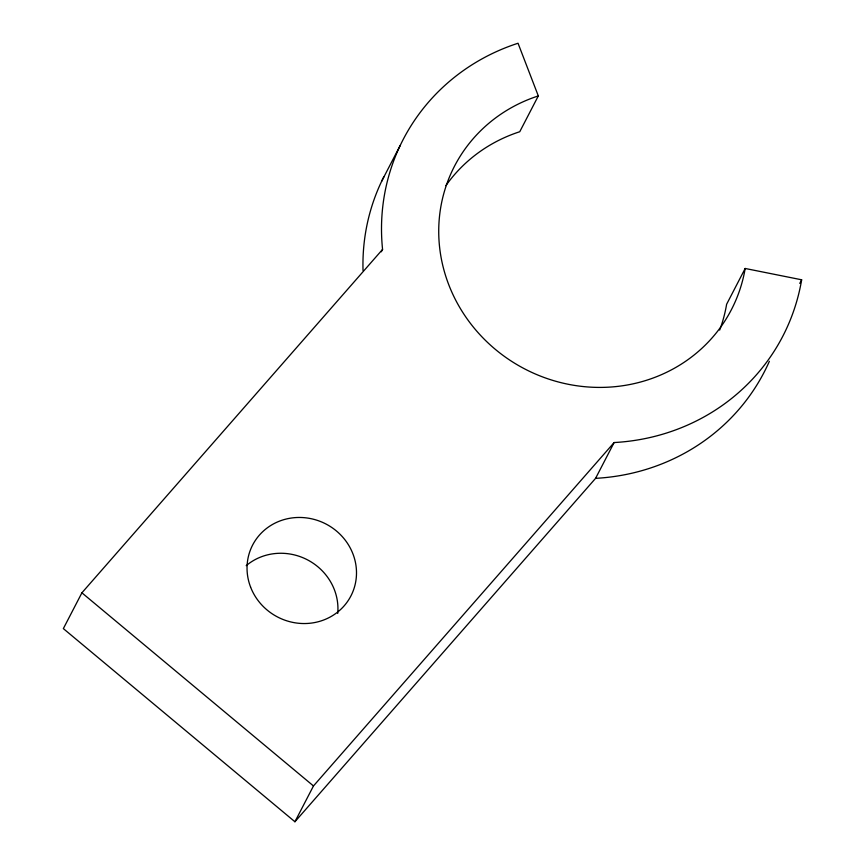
<?xml version="1.0" encoding="UTF-8"?>
<svg xmlns="http://www.w3.org/2000/svg" width="865" height="865" viewBox="0 0 865 865"><rect width="100%" height="100%" fill="white"/><g stroke="black" fill="none" stroke-linecap="round" stroke-linejoin="round"><path stroke-width="1.3" d="M382.568 249.412L81.905 592.817L63.35 628.606L294.922 821.75L595.574 478.345L614.128 442.545A213.785 202.496 27.4 0 0 801.65 279.795L745.176 268.474A155.938 147.71 27.4 0 1 495.364 349.384A155.938 147.71 27.4 0 1 538.311 95.928L518.038 43.25A213.785 202.496 27.4 0 0 382.568 249.412L381.335 251.791M381.606 181.358L400.16 145.558M538.311 95.928L519.757 131.729A155.938 147.71 27.4 0 0 445.886 185.629M294.922 821.75L313.476 785.95L614.128 442.545M745.176 268.474L726.622 304.264A155.938 147.71 27.4 0 1 719.68 330.084M799.79 283.385L801.65 279.795M81.905 592.817L313.476 785.95M769.374 361.311A213.785 202.496 27.4 0 1 595.574 478.345M363.03 270.507A213.785 202.496 27.4 0 1 383.93 176.633M246.201 565.678A55.338 52.408 27.4 0 1 307.464 559.839A55.338 52.408 27.4 0 1 337.718 613.426M250.59 587.086A55.338 52.408 27.4 0 0 344.151 605.857A55.338 52.408 27.4 0 0 310.567 518.578A55.338 52.408 27.4 0 0 250.59 587.086"/></g></svg>
